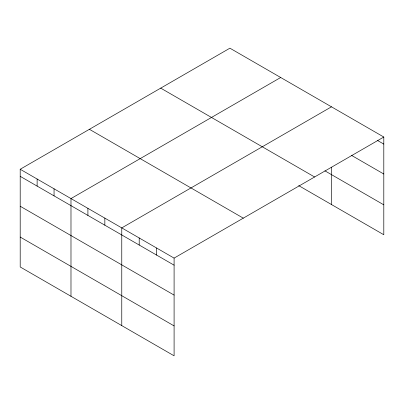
<?xml version="1.0" encoding="UTF-8"?>
<svg xmlns="http://www.w3.org/2000/svg" width="404" height="404" viewBox="0 0 404 404"><rect width="100%" height="100%" fill="white"/><g stroke="black" fill="none" stroke-linecap="round" stroke-linejoin="round"><path stroke-width="0.61" d="M383.8 137.032L174.094 258.106L174.094 355.818L20.2 266.968L20.2 169.256L229.906 48.182L383.8 137.032L383.8 234.744L298.713 185.623M280.694 77.502L70.983 198.576L70.983 296.289M331.477 106.823L121.771 227.896L121.771 325.609M377.26 140.324L383.8 144.097M351.642 155.444L383.8 174.013M324.922 170.841L383.8 204.833M160.706 88.133L314.595 176.982M89.405 129.3L243.294 218.15M20.2 169.256L174.094 258.106M20.2 176.326L174.094 265.17M20.2 206.237L174.094 295.087M20.2 237.057L174.094 325.907M331.477 167.226L331.477 204.535M156.651 248.036L156.651 255.101M139.208 237.966L139.208 245.036M104.843 218.12L104.843 225.19M87.91 208.348L87.91 215.418M54.055 188.799L54.055 195.869M37.128 179.028L37.128 186.098"/></g></svg>
